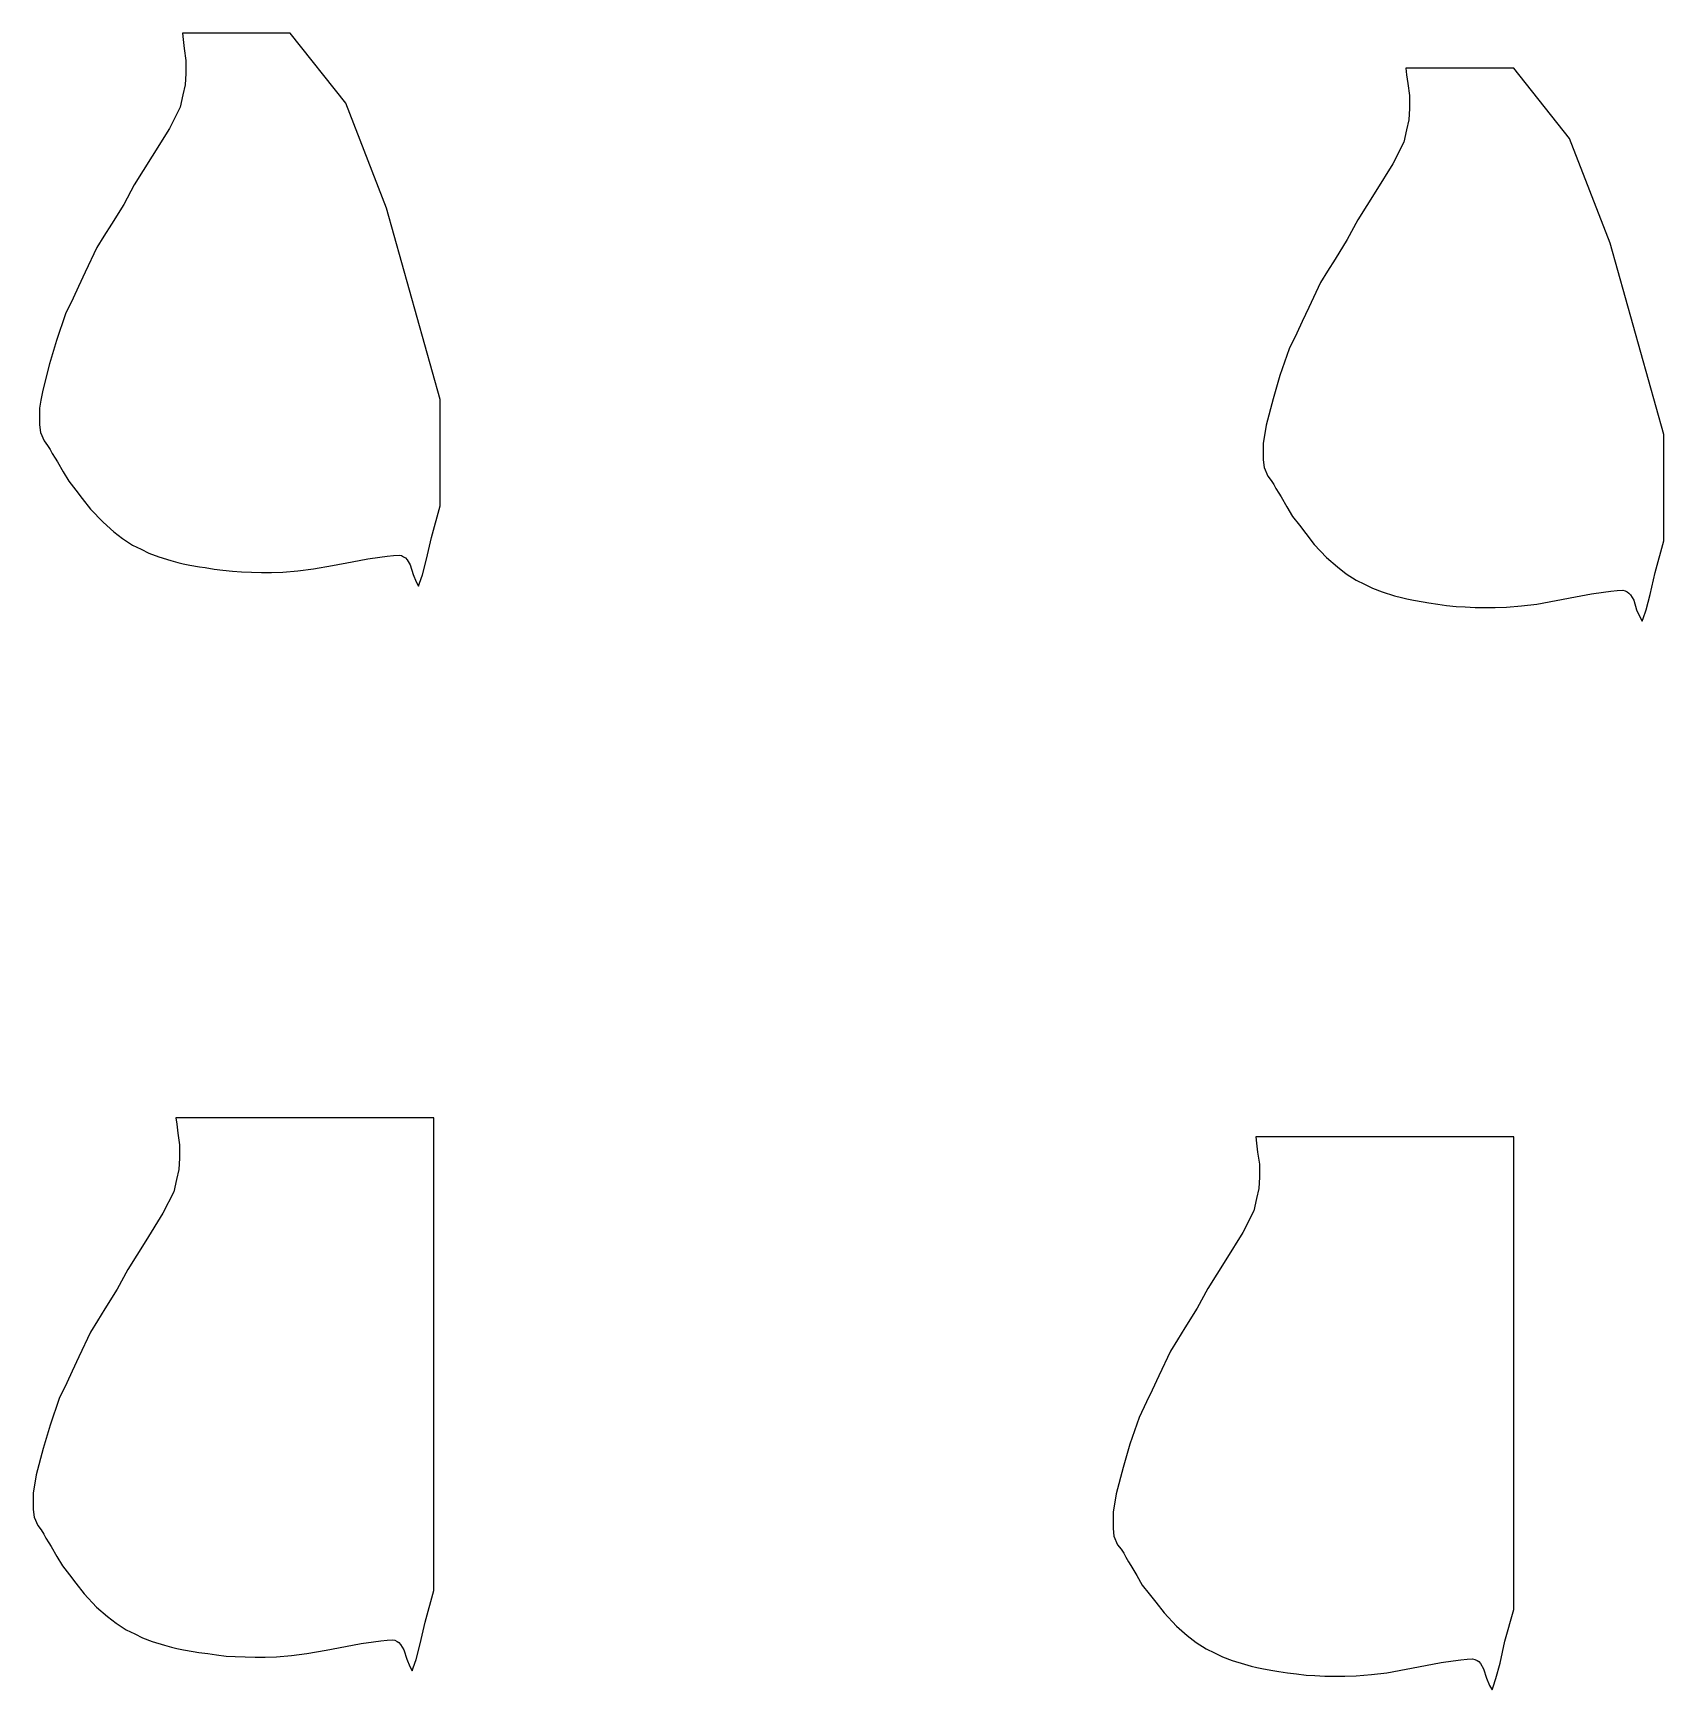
# Model space of a CAD drawing. Header units: inches. Extents: x 0 to 56.8, y 0 to 71.5.
# Drawn here: x 26.98 to 56.83, y 41.19 to 71.51 of the extents above; entities outside this region: 1.
import ezdxf

# ---------------------------------------------------------------- set-up
doc = ezdxf.new("R2010")
doc.units = ezdxf.units.IN
doc.header["$MEASUREMENT"] = 0

msp = doc.modelspace()

# ---------------------------------------------------------------- linework, layer by layer
for points in [[(29.722, 70.386), (29.673, 70.16), (29.474, 69.766), (29.159, 69.262), (28.832, 68.737), (28.638, 68.377), (28.413, 68.016), (28.277, 67.798), (28.148, 67.592), (27.934, 67.137), (27.813, 66.879), (27.712, 66.666), (27.576, 66.377), (27.407, 65.889), (27.281, 65.464), (27.156, 64.98), (27.123, 64.793), (27.099, 64.649), (27.099, 64.562), (27.098, 64.424), (27.098, 64.344), (27.114, 64.205), (27.182, 64.05), (27.246, 63.969), (27.292, 63.893), (27.331, 63.819), (27.384, 63.735), (27.427, 63.667), (27.533, 63.483), (27.633, 63.311), (27.761, 63.147), (27.879, 62.996), (28.033, 62.8), (28.26, 62.56), (28.457, 62.386), (28.619, 62.261), (28.8, 62.143), (28.956, 62.067), (29.099, 61.998), (29.279, 61.929), (29.503, 61.859), (29.628, 61.824), (29.728, 61.802), (29.85, 61.775), (30.024, 61.744), (30.13, 61.73), (30.294, 61.705), (30.454, 61.683), (30.632, 61.663), (30.793, 61.654), (30.976, 61.645), (31.161, 61.642), (31.343, 61.64), (31.551, 61.647), (31.827, 61.672), (32.109, 61.706), (32.462, 61.771), (32.817, 61.836), (33.104, 61.893), (33.325, 61.922), (33.461, 61.943), (33.578, 61.954), (33.68, 61.958), (33.72, 61.95), (33.761, 61.93), (33.793, 61.908), (33.823, 61.875), (33.879, 61.779), (33.934, 61.604), (33.991, 61.469), (34.036, 61.391), (34.054, 61.444), (34.107, 61.599), (34.182, 61.883), (34.27, 62.284), (34.431, 62.861), (34.431, 64.81), (33.45, 68.312), (32.702, 70.23), (31.683, 71.514), (29.712, 71.514), (29.725, 71.397), (29.745, 71.233), (29.777, 71.016), (29.777, 70.777), (29.764, 70.57), (29.722, 70.386)], [(52.115, 69.744), (52.067, 69.518), (51.867, 69.124), (51.553, 68.619), (51.226, 68.094), (51.032, 67.735), (50.807, 67.374), (50.671, 67.156), (50.542, 66.949), (50.328, 66.495), (50.206, 66.237), (50.106, 66.024), (49.969, 65.734), (49.8, 65.246), (49.674, 64.822), (49.549, 64.338), (49.517, 64.15), (49.493, 64.006), (49.493, 63.92), (49.492, 63.782), (49.492, 63.701), (49.508, 63.563), (49.575, 63.407), (49.64, 63.327), (49.686, 63.25), (49.725, 63.177), (49.778, 63.093), (49.82, 63.025), (49.927, 62.841), (50.027, 62.668), (50.155, 62.505), (50.273, 62.353), (50.426, 62.157), (50.654, 61.918), (50.851, 61.744), (51.013, 61.619), (51.193, 61.501), (51.349, 61.425), (51.493, 61.355), (51.672, 61.287), (51.897, 61.217), (52.021, 61.182), (52.122, 61.16), (52.244, 61.133), (52.418, 61.102), (52.524, 61.087), (52.687, 61.063), (52.848, 61.04), (53.025, 61.021), (53.187, 61.012), (53.37, 61.003), (53.555, 60.999), (53.737, 60.998), (53.945, 61.005), (54.221, 61.03), (54.503, 61.064), (54.855, 61.129), (55.211, 61.193), (55.498, 61.251), (55.718, 61.279), (55.855, 61.301), (55.971, 61.312), (56.074, 61.315), (56.114, 61.307), (56.154, 61.288), (56.186, 61.265), (56.216, 61.233), (56.273, 61.136), (56.327, 60.961), (56.384, 60.827), (56.43, 60.749), (56.448, 60.802), (56.501, 60.957), (56.576, 61.241), (56.664, 61.642), (56.825, 62.219), (56.825, 64.167), (55.844, 67.67), (55.096, 69.587), (54.077, 70.872), (52.105, 70.872), (52.118, 70.754), (52.139, 70.591), (52.17, 70.374), (52.17, 70.135), (52.157, 69.927), (52.115, 69.744)], [(29.605, 50.531), (29.556, 50.306), (29.357, 49.912), (29.042, 49.407), (28.715, 48.882), (28.521, 48.522), (28.296, 48.162), (28.16, 47.943), (28.031, 47.737), (27.817, 47.282), (27.696, 47.025), (27.595, 46.811), (27.459, 46.522), (27.29, 46.034), (27.164, 45.609), (27.039, 45.125), (27.007, 44.938), (26.982, 44.794), (26.982, 44.708), (26.981, 44.57), (26.981, 44.489), (26.997, 44.35), (27.065, 44.195), (27.129, 44.115), (27.175, 44.038), (27.214, 43.964), (27.267, 43.88), (27.31, 43.813), (27.416, 43.629), (27.516, 43.456), (27.644, 43.292), (27.762, 43.141), (27.916, 42.945), (28.143, 42.705), (28.34, 42.531), (28.502, 42.407), (28.683, 42.288), (28.839, 42.213), (28.982, 42.143), (29.162, 42.075), (29.386, 42.004), (29.511, 41.97), (29.611, 41.947), (29.733, 41.921), (29.907, 41.889), (30.013, 41.875), (30.177, 41.851), (30.337, 41.828), (30.515, 41.808), (30.676, 41.799), (30.859, 41.79), (31.044, 41.787), (31.226, 41.785), (31.434, 41.792), (31.711, 41.817), (31.992, 41.851), (32.345, 41.916), (32.7, 41.981), (32.987, 42.038), (33.208, 42.067), (33.344, 42.088), (33.461, 42.099), (33.563, 42.103), (33.603, 42.095), (33.644, 42.076), (33.676, 42.053), (33.706, 42.021), (33.762, 41.924), (33.817, 41.749), (33.874, 41.614), (33.919, 41.537), (33.937, 41.589), (33.99, 41.745), (34.065, 42.028), (34.153, 42.429), (34.315, 43.006), (34.314, 44.955), (34.314, 51.66), (30.68, 51.66), (29.595, 51.66), (29.608, 51.542), (29.628, 51.379), (29.66, 51.162), (29.66, 50.922), (29.647, 50.715), (29.605, 50.531)], [(49.368, 50.183), (49.319, 49.957), (49.12, 49.563), (48.806, 49.058), (48.479, 48.534), (48.284, 48.174), (48.059, 47.813), (47.923, 47.595), (47.795, 47.389), (47.58, 46.934), (47.459, 46.676), (47.358, 46.463), (47.222, 46.174), (47.053, 45.686), (46.927, 45.261), (46.802, 44.777), (46.77, 44.589), (46.745, 44.446), (46.745, 44.359), (46.744, 44.221), (46.744, 44.141), (46.761, 44.002), (46.828, 43.846), (46.892, 43.766), (46.939, 43.689), (46.978, 43.616), (47.03, 43.532), (47.073, 43.464), (47.179, 43.28), (47.279, 43.107), (47.407, 42.944), (47.526, 42.793), (47.679, 42.596), (47.906, 42.357), (48.104, 42.183), (48.265, 42.058), (48.446, 41.94), (48.602, 41.864), (48.745, 41.795), (48.925, 41.726), (49.149, 41.656), (49.274, 41.621), (49.374, 41.599), (49.497, 41.572), (49.67, 41.541), (49.776, 41.527), (49.94, 41.502), (50.1, 41.48), (50.278, 41.46), (50.439, 41.451), (50.622, 41.442), (50.807, 41.438), (50.989, 41.437), (51.197, 41.444), (51.474, 41.469), (51.755, 41.503), (52.108, 41.568), (52.463, 41.632), (52.75, 41.69), (52.971, 41.719), (53.107, 41.74), (53.224, 41.751), (53.326, 41.754), (53.366, 41.747), (53.407, 41.727), (53.439, 41.705), (53.469, 41.672), (53.526, 41.576), (53.58, 41.401), (53.637, 41.266), (53.683, 41.188), (53.701, 41.241), (53.753, 41.396), (53.828, 41.68), (53.916, 42.081), (54.078, 42.658), (54.077, 44.607), (54.077, 51.311), (50.443, 51.311), (49.358, 51.311), (49.371, 51.193), (49.391, 51.03), (49.423, 50.813), (49.423, 50.574), (49.41, 50.366), (49.368, 50.183)], [(0.259, 0.89), (0.235, 0.828), (0.204, 0.778), (0.13, 0.655), (0.083, 0.568), (0.03, 0.445), (0, 0.314), (0.008, 0.263), (0.053, 0.19), (0.134, 0.098), (0.198, 0.06), (0.305, 0.031), (0.44, 0.025), (0.594, 0.05), (0.725, 0.059), (0.725, 1), (0.259, 1), (0.261, 0.952), (0.259, 0.89)]]:
    msp.add_lwpolyline(points)

doc.saveas('drawing.dxf')
